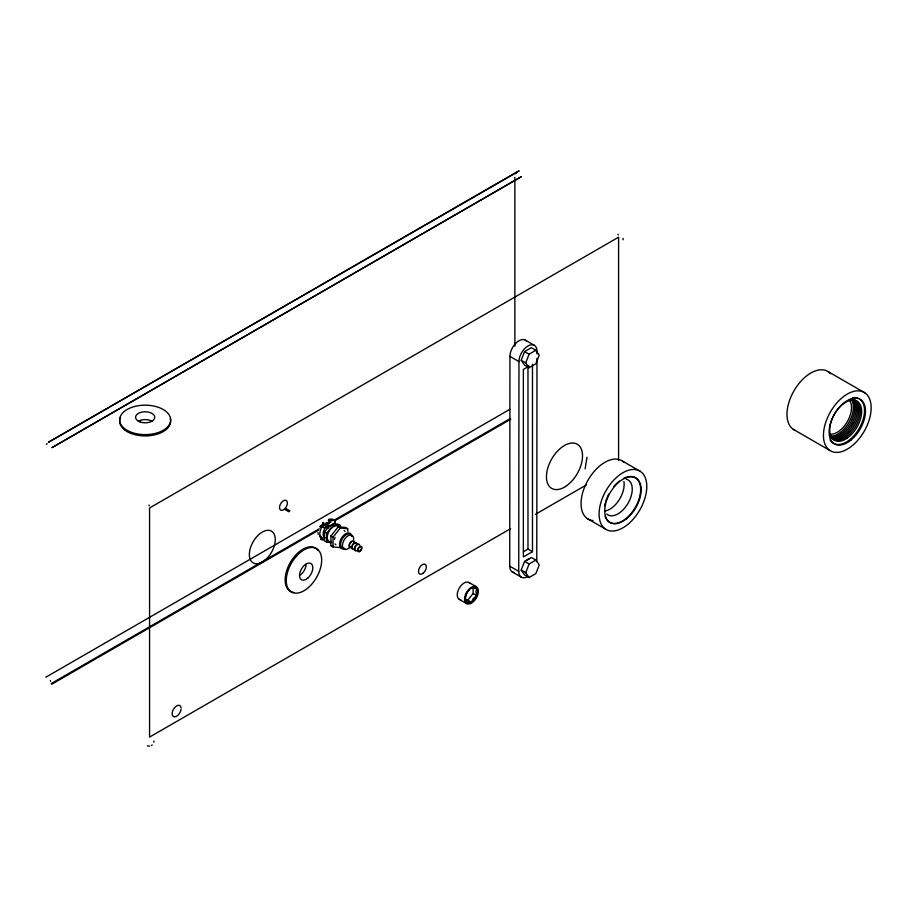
<?xml version="1.0" encoding="UTF-8"?>
<svg xmlns="http://www.w3.org/2000/svg" width="917" height="917" viewBox="0 0 917 917"><rect width="100%" height="100%" fill="white"/><g stroke="black" fill="none" stroke-linecap="round" stroke-linejoin="round"><path stroke-width="1.38" d="M322.314 539.586A9.434 5.445 -60 0 1 320.939 539.162L320.652 536.227M324.503 539.758A9.434 5.445 -60 0 1 321.512 539.494L321.225 536.56M324.698 537.603A7.657 4.413 -60 0 1 325.822 527.126L329.776 526.026L324.114 527.733L320.652 526.633L323.369 522.793A4.849 2.797 0 0 0 325.042 525.808A4.849 2.797 0 0 0 330.418 526.014A16.54 9.548 0 0 0 333.593 524.318A4.849 2.797 0 0 0 334.361 520.948M321.225 526.966L323.529 524.1C324.251 523.034 322.612 522.22 323.793 523.08L323.369 522.793M329.535 526.037A9.571 5.525 -60 0 0 327.896 527.756L324.561 531.906L324.561 540.984L326.727 542.245L330.063 542.532A9.571 5.525 -60 0 0 331.69 542.371M325.535 523.951L326.257 523.24L325.535 523.882M326.727 542.245L326.727 533.155L330.063 529.006A9.571 5.525 -60 0 1 336.826 525.097L340.161 525.395L340.161 527.997M327.908 523.194L327.082 523.871M327.942 522.896C331.369 522.002 328.458 523.527 327.827 522.644M328.355 520.638L328.687 519.331L331.415 518.976A4.849 2.797 0 0 1 334.361 523.08A16.54 9.548 0 0 1 330.418 525.349A4.849 2.797 0 0 1 323.311 523.653L323.311 522.461M330.636 520.592L328.813 523.091M329.512 521.234L329.96 522.197L328.458 523.08M331.392 520.145L332.424 520.237L332.057 520.787M514.231 572.563A12.758 7.359 -60 0 1 509.726 566.156L509.944 356.392A12.758 7.359 -60 0 1 516.626 342.465A12.758 7.359 -60 0 1 526.771 341.468M527.756 576.564A12.758 7.359 -60 0 1 518.735 571.36L518.965 361.596A12.758 7.359 -60 0 1 527.986 345.973A12.758 7.359 -60 0 1 536.995 351.177L536.995 354.031M536.777 560.94L536.995 358.318M586.995 457.239L585.138 468.885M347.91 531.447L347.681 528.685L345.594 527.481L338.27 526.828L330.934 535.952L330.934 545.718L333.02 546.922L340.356 547.575M333.02 546.922L333.02 537.156L340.356 528.032L347.681 528.685M153.781 742.22L154.01 741.016M319.735 526.679L321.03 525.544L320.434 527.183L321.878 527A3.06 1.765 -60 0 0 323.529 525.808M334.453 539.46L335.072 537.373M469.412 589.482C466.18 592.497 464.277 597.517 466.157 601.781L471.476 602.251L473.31 598.469L476.794 595.637L475.969 591.614L476.794 588.542L474.341 587.132M521.211 360.289L524.593 351.578L531.367 347.669L535.872 350.271L539.253 355.085L535.872 363.808L529.109 367.706L524.593 365.104L521.211 360.289L525.728 362.891L529.109 367.706M525.728 362.891L529.109 354.18L535.872 350.271M521.2 570.11L524.593 561.399L531.356 557.49L535.86 560.092L539.242 564.906L535.86 573.618L529.098 577.527L524.593 574.925L521.2 570.11L525.716 572.712L529.098 577.527M525.716 572.712L529.098 564.001L535.86 560.092M321.729 527.264L320.732 529.338A9.571 5.525 -60 0 0 320.732 537.144L321.729 538.073L325.088 537.878M46.538 444.493L47.054 443.576M515.56 173.703L516.076 172.786M327.678 528.203L328.974 526.817L326.83 526.049L325.822 527.126L327.678 528.203L328.71 527.103M329.478 521.784L328.389 522.942L328.882 522.426M465.137 599.89L467.796 600.131L473.115 593.517L473.115 587.843M327.266 523.767L327.759 523.16M284.408 509.176L285.359 508.19A5.582 3.221 -60 0 0 285.772 500.281A5.582 3.221 -60 0 0 279.582 506.677A5.582 3.221 -60 0 0 284.408 509.176L288.912 511.778L289.875 510.792L285.359 508.19M329.352 521.796L331.232 520.306M151.443 745.544L152.222 744.971M326.131 523.263L326.727 522.896M330.636 520.661L331.507 520.145M327.014 524.077L329.524 522.61L326.899 524.02M518.403 171.066L48.486 442.246L519.377 170.883M529.063 366.181L523.366 369.459L523.366 556.94L532.479 551.679L532.479 364.209M45.85 677.216L509.909 409.291M326.624 522.908L327.931 522.587M329.386 522.564L328.573 522.954M319.299 528.788L51.295 683.52L51.684 684.265L318.451 530.244M334.189 520.191L510.391 418.473M334.579 520.936L510.78 419.207M510.643 528.639L149.574 737.096L149.574 507.972L618.597 237.182L618.597 460.586M535.459 514.311L586.341 484.944M523.412 551.702L527.974 549.077L532.479 551.679M329.386 522.633L330.131 522.209L329.512 521.165M327.174 522.713L327.931 522.644M328.217 526.381L325.822 527.126L328.412 526.496M471.476 588.072L476.794 588.542M344.563 548.504L342.614 548.893A8.769 5.066 -60 0 1 341.938 537.408A8.769 5.066 -60 0 1 351.704 535.597M331.014 541.741L330.349 541.809A8.769 5.066 -60 0 1 329.065 531.287A8.769 5.066 -60 0 1 338.82 527.137M149.574 746.117L147.396 745.899M330.934 545.718L332.665 545.764M326.853 526.037L328.114 526.324L326.498 525.773M828.303 371.729L864.788 392.785A33.723 19.463 -60 0 1 852.615 445.387A33.723 19.463 -60 0 1 824.521 426.646A33.723 19.463 -60 0 1 864.788 392.785M793.343 429.362L829.828 450.43M525.338 340.138L534.359 345.342M524.593 351.578L529.109 354.18M509.944 356.392L518.965 361.596M622.379 461.022L640.421 471.441A33.723 19.463 -60 0 1 628.248 524.031A33.723 19.463 -60 0 1 600.154 505.301A33.723 19.463 -60 0 1 640.421 471.441M587.419 518.655L605.461 529.075M524.593 561.399L529.098 564.001M509.726 566.156L518.735 571.36M512.362 571.99L521.383 577.194M468.965 582.49L476.336 586.742A9.72 5.617 -60 0 1 473.252 601.804A9.72 5.617 -60 0 1 464.839 596.944A9.72 5.617 -60 0 1 476.336 586.742M473.115 593.517L476.794 595.637M340.161 525.395L338.006 524.146L334.659 523.848A9.571 5.525 -60 0 0 333.031 524.008M467.796 600.131L471.476 602.251M338.27 526.828L340.356 528.032M459.245 599.328L466.615 603.581M322.944 523.767L323.529 524.1M324.561 531.906L326.727 533.155M330.934 535.952L333.02 537.156M321.729 538.073L319.735 535.964M320.652 538.978L321.225 539.311M617.989 234.225L618.253 234.993M148.967 505.015L149.23 505.783M50.401 680.517L50.515 681.251M318.004 532.628L318.233 534.496M623.033 238.386L623.101 239.784M527.974 365.894L527.974 549.077M514.873 177.302L514.873 346.282M181.107 709.116A6.373 3.679 -60 0 1 174.241 716.853A6.373 3.679 -60 0 1 174.184 708.107A6.373 3.679 -60 0 1 181.096 707.764M623.491 478.422A25.722 14.844 -60 0 1 640.616 488.211A25.722 14.844 -60 0 1 625.703 518.77A25.722 14.844 -60 0 1 605.071 516.168M604.681 505.817A25.722 14.844 -60 0 1 605.231 503.215M605.587 501.897A25.722 14.844 -60 0 1 606.974 497.908M607.398 496.922A25.722 14.844 -60 0 1 608.808 493.988M613.588 486.767A25.722 14.844 -60 0 1 619.388 481.058M623.892 481.494A20.197 11.657 -60 0 1 605.197 510.987M626.254 479.178A20.197 11.657 -60 0 1 628.305 502.803A20.197 11.657 -60 0 1 606.745 514.059M592.978 520.569A33.723 19.463 -60 0 1 587.029 481.941A33.723 19.463 -60 0 1 623.904 462.248M859.986 399.296A25.722 14.844 -60 0 1 856.524 432.572A25.722 14.844 -60 0 1 830.103 439.885M852.397 397.749A25.722 14.844 -60 0 1 857.762 398.116M850.128 399.525A22.444 12.964 -60 0 1 856.123 425.499A22.444 12.964 -60 0 1 830.183 436.297M853.738 399.56A22.34 12.895 -60 0 1 854.77 424.72A22.34 12.895 -60 0 1 832.453 438.796M854.335 400.248A22.226 12.838 -60 0 1 852.386 425.729A22.226 12.838 -60 0 1 831.203 437.959M850.059 430.726A25.206 14.546 -60 0 1 848.202 432.87M852.982 399.583A22.123 12.769 -60 0 1 852.053 423.173A22.123 12.769 -60 0 1 832.269 437.787M853.44 422.622A25.091 14.489 -60 0 1 851.836 425.488M851.618 398.929A22.008 12.712 -60 0 1 850.701 422.393A22.008 12.712 -60 0 1 831.008 436.939M851.767 400.202A21.905 12.643 -60 0 1 848.34 423.367A21.905 12.643 -60 0 1 829.747 436.091M849.268 399.961A20.197 11.657 -60 0 1 847.583 421.212A20.197 11.657 -60 0 1 830.114 434.211M795.05 430.302A33.723 19.463 -60 0 1 795.05 389.014A33.723 19.463 -60 0 1 830.527 373.666M170.275 418.633A25.516 14.729 0 0 1 144.049 435.907A25.516 14.729 0 0 1 120.517 417.384M146.697 435.185A17.538 10.121 0 0 1 144.405 435.22M138.398 421.19A9.571 5.525 0 0 1 151.924 421.19M460.678 599.764A9.72 5.617 -60 0 1 459.245 588.106A9.72 5.617 -60 0 1 470.066 583.51M294.002 592.508A25.046 14.466 -60 0 1 290.334 562.453A25.046 14.466 -60 0 1 318.199 550.601M306.186 563.932A9.399 5.422 -60 0 1 299.538 575.44M289.715 565.136A17.217 9.938 -60 0 1 291.308 562.155M294.873 557.479A17.217 9.938 -60 0 1 296.902 555.564M335.931 544.721A8.196 4.734 -60 0 1 335.014 543.861M344.127 530.53A8.196 4.734 -60 0 1 345.056 531.379M332.584 519.916A4.849 2.797 0 0 1 333.593 520.363M328.573 524.054A2.396 1.387 0 0 1 326.876 523.653M330.647 521.979A2.396 1.387 0 0 1 330.888 522.312M349.515 547.701A7.978 4.608 -60 0 1 342.442 546.062A7.978 4.608 -60 0 1 348.552 535.482A7.978 4.608 -60 0 1 353.503 540.801M344.792 548.377A8.012 4.619 -60 0 1 342.247 538.898A8.012 4.619 -60 0 1 351.727 536.365M350.97 547.747A3.806 2.201 -60 0 1 349.767 543.242A3.806 2.201 -60 0 1 354.26 542.039M356.243 543.575A3.06 1.765 -60 0 1 356.461 544.045M352.495 548.228A3.06 1.765 -60 0 1 352.495 545.73M352.839 545.019A3.06 1.765 -60 0 1 355.899 543.254M353.538 542.004A3.06 1.765 -60 0 1 353.756 542.486M350.581 547.128A3.06 1.765 -60 0 1 350.134 546.99M349.79 546.67A3.06 1.765 -60 0 1 349.79 544.171M350.134 543.46A3.06 1.765 -60 0 1 350.581 542.795M351.108 542.245A3.06 1.765 -60 0 1 351.67 541.844M354.375 549.008A3.806 2.201 -60 0 1 351.681 547.46A3.806 2.201 -60 0 1 354.375 542.795A3.806 2.201 -60 0 1 357.057 544.343M357.08 550.567A3.806 2.201 -60 0 1 354.398 549.283A3.806 2.201 -60 0 1 356.61 544.675A3.806 2.201 -60 0 1 359.682 545.157M355.2 549.799A3.06 1.765 -60 0 1 355.991 545.924M357.08 544.962A3.06 1.765 -60 0 1 358.157 544.675M526.817 560.333A6.373 3.679 -60 0 1 529.143 558.98M521.143 176.786L52.12 447.576L521.143 176.786M321.145 537.637L320.434 537.236L321.145 537.637M565.583 486.468A25.516 14.729 -60 0 0 579.521 446.12A25.516 14.729 -60 0 0 548.332 466.352A25.516 14.729 -60 0 0 565.583 486.468M262.847 561.685A18.34 10.591 -60 0 0 273.277 532.697A18.34 10.591 -60 0 0 250.834 546.704A18.34 10.591 -60 0 0 262.847 561.685M423.23 573.148A5.582 3.221 -60 0 0 425.362 564.425A5.582 3.221 -60 0 0 418.668 569.904A5.582 3.221 -60 0 0 423.23 573.148M626.517 518.781A25.722 14.844 -60 0 0 636.593 478.502A25.722 14.844 -60 0 0 605.713 503.49A25.722 14.844 -60 0 0 626.517 518.781M850.884 440.137A25.722 14.844 -60 0 0 860.96 399.858A25.722 14.844 -60 0 0 830.08 424.846A25.722 14.844 -60 0 0 850.884 440.137M847.652 437.822A22.558 13.021 -60 0 0 858.415 402.231A22.558 13.021 -60 0 0 830.997 421.98A22.558 13.021 -60 0 0 847.652 437.822M132.403 432.652A25.516 14.729 0 0 0 170.665 419.894A25.516 14.729 0 0 0 132.403 407.137A25.516 14.729 0 0 0 132.403 432.652M140.37 422.072A9.571 5.525 0 0 0 154.721 417.292A9.571 5.525 0 0 0 140.37 412.501A9.571 5.525 0 0 0 140.37 422.072M473.069 601.093A8.689 5.009 -60 0 0 475.82 587.637A8.689 5.009 -60 0 0 465.538 596.749A8.689 5.009 -60 0 0 473.069 601.093M308.548 587.43A25.046 14.466 -60 0 0 316.491 548.63A25.046 14.466 -60 0 0 286.861 574.913A25.046 14.466 -60 0 0 308.548 587.43M307.906 578.019A9.399 5.422 -60 0 0 310.874 563.462A9.399 5.422 -60 0 0 299.767 573.32A9.399 5.422 -60 0 0 307.906 578.019M359.785 550.968A2.384 1.375 -60 0 0 361.241 547.208A2.384 1.375 -60 0 0 358.318 548.893A2.384 1.375 -60 0 0 359.785 550.968M359.785 551.53A3.06 1.765 -60 0 0 361.653 546.692A3.06 1.765 -60 0 0 357.905 548.859A3.06 1.765 -60 0 0 359.785 551.53"/></g></svg>
